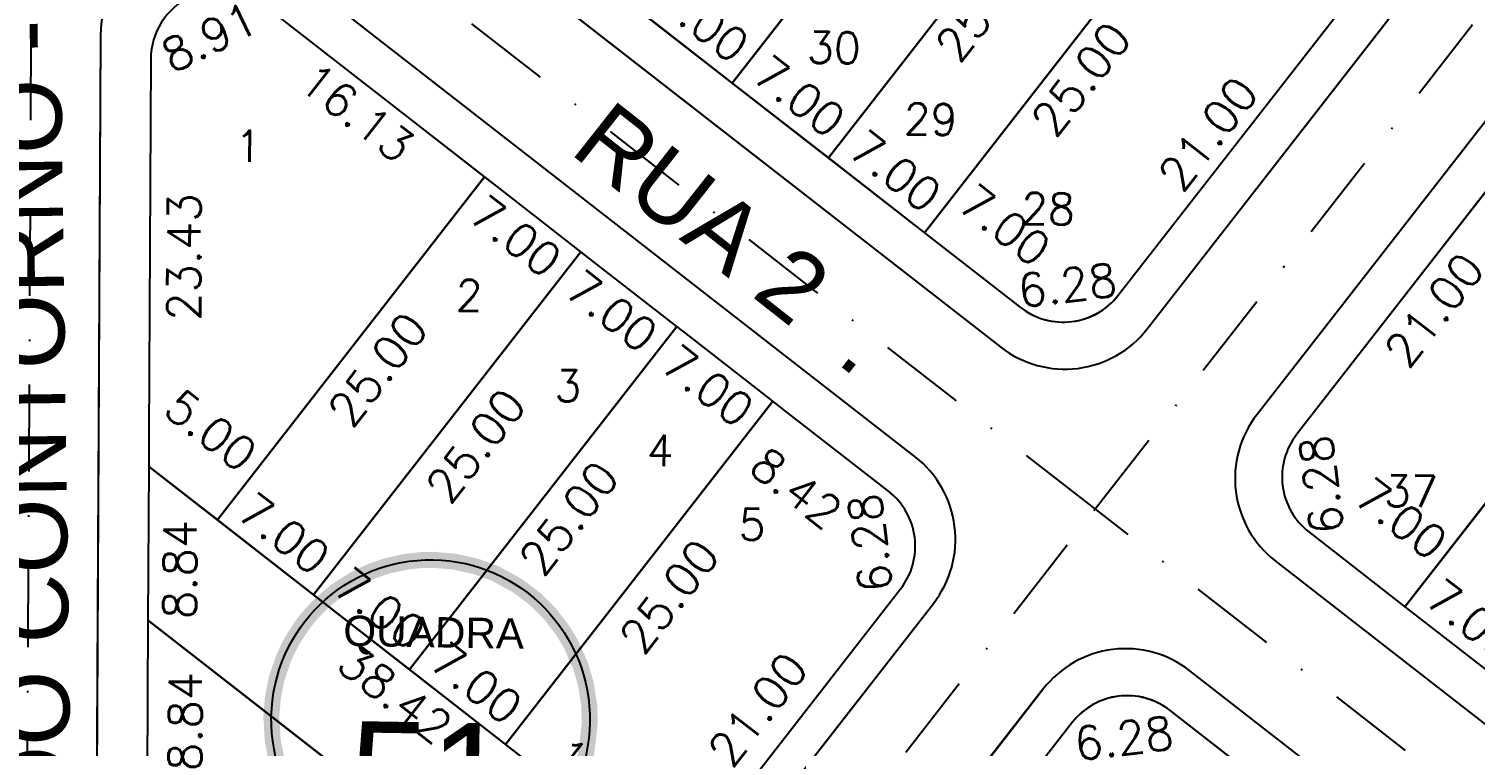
# Model space of a CAD drawing. Header units: millimetres. Extents: x -4430026 to 4783824, y 584 to 9593110.
# Drawn here: x 1871.9 to 1955, y 1178.9 to 1220.1 of the extents above; entities that cross this region are included whole.
import ezdxf
from ezdxf.enums import TextEntityAlignment as Align

# ---------------------------------------------------------------- set-up
doc = ezdxf.new("R2010")
doc.units = ezdxf.units.MM
doc.linetypes.add('CONTINUO', pattern=[0])
doc.linetypes.add('DASHDOT', pattern=[1, 0.5, -0.25, 0, -0.25])
for name, color, linetype in [('Calçada', 1, 'Continuous'), ('Cota', 8, 'Continuous'), ('Cota Curvas', 2, 'Continuous'), ('EIXO DAS VIAS', 252, 'DASHDOT'), ('Lotes', 2, 'Continuous'), ('Nomes de Ruas', 3, 'Continuous'), ('Numero de lotes', 5, 'Continuous'), ('númeraçãoquadras', 4, 'Continuous'), ('Área Verde Geral', 98, 'Continuous')]:
    doc.layers.add(name, color=color, linetype=linetype)
doc.styles.add('arcad1', font='romans.shx')
doc.styles.add('ARIAL', font='arial.ttf', dxfattribs={"height": 0.25})
doc.styles.add('ROMANS', font='romans.shx')
doc.styles.add('STYLE1', font='sanss___.ttf')
doc.dimstyles.new('BOLA100', dxfattribs={"dimscale": 0, "dimtxt": 1.9, "dimasz": 0.18, "dimexe": 0.18, "dimexo": 0.063, "dimgap": 0, "dimtad": 1, "dimzin": 4, "dimdsep": 46, "dimtxsty": 'ROMANS', "dimcen": 0.09, "dimse1": 1, "dimse2": 1, "dimsd1": 1, "dimsd2": 1, "dimclrt": 256, "dimaunit": 1, "dimadec": 4, "dimazin": 0, "dimtfac": 1.2, "dimtix": 1, "dimtmove": 2, "dimatfit": 3, "dimfxl": 1, "dimtvp": 2, "dimtolj": 1, "dimtzin": 4, "dimarcsym": 0})

# ---------------------------------------------------------------- blocks, each defined once
blk = doc.blocks.new('*D2656')
at = {"layer": 'DEFPOINTS', "color": 0}
for p in [(1931.829, 1180.272), (1933.745, 1178.78), (1918.927, 1163.703)]:
    blk.add_point(p, dxfattribs=at)
at = {"layer": 'Cota', "insert": (1926.544, 1171.079), "char_height": 1.9, "attachment_point": 5, "rotation": 52.09358, "style": 'ROMANS'}
blk.add_mtext('\\A1;21.00', dxfattribs=at)
blk = doc.blocks.new('*D2681')
at = {"layer": 'DEFPOINTS', "color": 0}
for p in [(1957.633, 1213.411), (1959.83, 1211.7), (1944.731, 1196.841)]:
    blk.add_point(p, dxfattribs=at)
at = {"layer": 'Cota', "insert": (1952.629, 1203.999), "char_height": 1.9, "attachment_point": 5, "rotation": 52.09358, "style": 'ROMANS'}
blk.add_mtext('\\A1;21.00', dxfattribs=at)
blk = doc.blocks.new('*D2682')
at = {"layer": 'DEFPOINTS', "color": 0}
for p in [(1966.312, 1206.652), (1968.433, 1205.001), (1950.952, 1186.927)]:
    blk.add_point(p, dxfattribs=at)
at = {"layer": 'Cota', "insert": (1960.004, 1195.722), "char_height": 1.9, "attachment_point": 5, "rotation": 52.09358, "style": 'ROMANS'}
blk.add_mtext('\\A1;25.00', dxfattribs=at)
blk = doc.blocks.new('*D2773')
at = {"layer": 'DEFPOINTS', "color": 0}
for p in [(1920.957, 1188.737), (1921.966, 1187.952), (1909.064, 1171.382)]:
    blk.add_point(p, dxfattribs=at)
at = {"layer": 'Cota', "insert": (1913.757, 1181.036), "char_height": 1.9, "attachment_point": 5, "rotation": 52.09358, "style": 'ROMANS'}
blk.add_mtext('\\A1;21.00', dxfattribs=at)
blk = doc.blocks.new('*D2774')
at = {"layer": 'DEFPOINTS', "color": 0}
for p in [(1914.628, 1198.735), (1917.098, 1196.811), (1899.268, 1179.01)]:
    blk.add_point(p, dxfattribs=at)
at = {"layer": 'Cota', "insert": (1908.669, 1187.532), "char_height": 1.9, "attachment_point": 5, "rotation": 52.09358, "style": 'ROMANS'}
blk.add_mtext('\\A1;25.00', dxfattribs=at)
blk = doc.blocks.new('*D2775')
at = {"layer": 'DEFPOINTS', "color": 0}
for p in [(1909.105, 1203.036), (1911.331, 1201.302), (1893.745, 1183.311)]:
    blk.add_point(p, dxfattribs=at)
at = {"layer": 'Cota', "insert": (1902.902, 1192.023), "char_height": 1.9, "attachment_point": 5, "rotation": 52.09358, "style": 'ROMANS'}
blk.add_mtext('\\A1;25.00', dxfattribs=at)
blk = doc.blocks.new('*D2776')
at = {"layer": 'DEFPOINTS', "color": 0}
for p in [(1903.581, 1207.337), (1905.976, 1205.472), (1888.222, 1187.611)]:
    blk.add_point(p, dxfattribs=at)
at = {"layer": 'Cota', "insert": (1897.547, 1196.193), "char_height": 1.9, "attachment_point": 5, "rotation": 52.09358, "style": 'ROMANS'}
blk.add_mtext('\\A1;25.00', dxfattribs=at)
blk = doc.blocks.new('*D2777')
at = {"layer": 'DEFPOINTS', "color": 0}
for p in [(1898.058, 1211.637), (1900.346, 1209.856), (1882.699, 1191.912)]:
    blk.add_point(p, dxfattribs=at)
at = {"layer": 'Cota', "insert": (1891.917, 1200.577), "char_height": 1.9, "attachment_point": 5, "rotation": 52.09358, "style": 'ROMANS'}
blk.add_mtext('\\A1;25.00', dxfattribs=at)
blk = doc.blocks.new('*D2799')
at = {"layer": 'DEFPOINTS', "color": 0}
for p in [(1946.834, 1221.819), (1947.375, 1221.397), (1934.474, 1204.828)]:
    blk.add_point(p, dxfattribs=at)
at = {"layer": 'Cota', "insert": (1939.634, 1214.118), "char_height": 1.9, "attachment_point": 5, "rotation": 52.09358, "style": 'ROMANS'}
blk.add_mtext('\\A1;21.00', dxfattribs=at)
blk = doc.blocks.new('*D2803')
at = {"layer": 'DEFPOINTS', "color": 0}
for p in [(1927.65, 1236.757), (1929.576, 1235.258), (1912.291, 1217.032)]:
    blk.add_point(p, dxfattribs=at)
at = {"layer": 'Cota', "insert": (1921.146, 1225.979), "char_height": 1.9, "attachment_point": 5, "rotation": 52.09358, "style": 'ROMANS'}
blk.add_mtext('\\A1;25.00', dxfattribs=at)
blk = doc.blocks.new('*D2804')
at = {"layer": 'DEFPOINTS', "color": 0}
for p in [(1933.173, 1232.457), (1935.255, 1230.836), (1917.814, 1212.731)]:
    blk.add_point(p, dxfattribs=at)
at = {"layer": 'Cota', "insert": (1926.826, 1221.556), "char_height": 1.9, "attachment_point": 5, "rotation": 52.09358, "style": 'ROMANS'}
blk.add_mtext('\\A1;25.00', dxfattribs=at)
blk = doc.blocks.new('*D2805')
at = {"layer": 'DEFPOINTS', "color": 0}
for p in [(1938.696, 1228.155), (1940.765, 1226.545), (1923.337, 1208.43)]:
    blk.add_point(p, dxfattribs=at)
at = {"layer": 'Cota', "insert": (1932.336, 1217.266), "char_height": 1.9, "attachment_point": 5, "rotation": 52.09358, "style": 'ROMANS'}
blk.add_mtext('\\A1;25.00', dxfattribs=at)
blk = doc.blocks.new('*D2923')
at = {"layer": 'DEFPOINTS', "color": 0}
for p in [(1885.332, 1221.547), (1898.058, 1211.637), (1896.492, 1209.625)]:
    blk.add_point(p, dxfattribs=at)
at = {"layer": 'Cota', "insert": (1890.712, 1215.329), "char_height": 1.9, "attachment_point": 5, "rotation": 322.09358, "style": 'ROMANS'}
blk.add_mtext('\\A1;16.13', dxfattribs=at)
blk = doc.blocks.new('*D2924')
at = {"layer": 'DEFPOINTS', "color": 0}
for p in [(1898.058, 1211.637), (1903.581, 1207.337), (1902.015, 1205.324)]:
    blk.add_point(p, dxfattribs=at)
at = {"layer": 'Cota', "insert": (1899.837, 1208.224), "char_height": 1.9, "attachment_point": 5, "rotation": 322.09358, "style": 'ROMANS'}
blk.add_mtext('\\A1;7.00', dxfattribs=at)
blk = doc.blocks.new('*D2925')
at = {"layer": 'DEFPOINTS', "color": 0}
for p in [(1903.581, 1207.337), (1909.105, 1203.036), (1907.538, 1201.024)]:
    blk.add_point(p, dxfattribs=at)
at = {"layer": 'Cota', "insert": (1905.36, 1203.924), "char_height": 1.9, "attachment_point": 5, "rotation": 322.09358, "style": 'ROMANS'}
blk.add_mtext('\\A1;7.00', dxfattribs=at)
blk = doc.blocks.new('*D2926')
at = {"layer": 'DEFPOINTS', "color": 0}
for p in [(1909.105, 1203.036), (1914.628, 1198.735), (1913.061, 1196.723)]:
    blk.add_point(p, dxfattribs=at)
at = {"layer": 'Cota', "insert": (1910.883, 1199.623), "char_height": 1.9, "attachment_point": 5, "rotation": 322.09358, "style": 'ROMANS'}
blk.add_mtext('\\A1;7.00', dxfattribs=at)
blk = doc.blocks.new('*D2961')
at = {"layer": 'DEFPOINTS', "color": 0}
for p in [(1878.754, 1194.984), (1882.699, 1191.912), (1883.182, 1192.532)]:
    blk.add_point(p, dxfattribs=at)
at = {"layer": 'Cota', "insert": (1882.325, 1197.062), "char_height": 1.9, "attachment_point": 5, "rotation": 322.09358, "style": 'ROMANS'}
blk.add_mtext('\\A1;5.00', dxfattribs=at)
blk = doc.blocks.new('*D2962')
at = {"layer": 'DEFPOINTS', "color": 0}
for p in [(1882.699, 1191.912), (1888.705, 1188.231), (1888.222, 1187.611)]:
    blk.add_point(p, dxfattribs=at)
at = {"layer": 'Cota', "insert": (1886.527, 1191.131), "char_height": 1.9, "attachment_point": 5, "rotation": 322.09358, "style": 'ROMANS'}
blk.add_mtext('\\A1;7.00', dxfattribs=at)
blk = doc.blocks.new('*D2963')
at = {"layer": 'DEFPOINTS', "color": 0}
for p in [(1888.222, 1187.611), (1894.228, 1183.93), (1893.745, 1183.311)]:
    blk.add_point(p, dxfattribs=at)
at = {"layer": 'Cota', "insert": (1892.05, 1186.83), "char_height": 1.9, "attachment_point": 5, "rotation": 322.09358, "style": 'ROMANS'}
blk.add_mtext('\\A1;7.00', dxfattribs=at)
blk = doc.blocks.new('*D2964')
at = {"layer": 'DEFPOINTS', "color": 0}
for p in [(1893.745, 1183.311), (1899.751, 1179.63), (1899.268, 1179.01)]:
    blk.add_point(p, dxfattribs=at)
at = {"layer": 'Cota', "insert": (1897.573, 1182.53), "char_height": 1.9, "attachment_point": 5, "rotation": 322.09358, "style": 'ROMANS'}
blk.add_mtext('\\A1;7.00', dxfattribs=at)
blk = doc.blocks.new('*D2965')
at = {"layer": 'DEFPOINTS', "color": 0}
for p in [(1899.268, 1179.01), (1909.547, 1172.002), (1909.064, 1171.382)]:
    blk.add_point(p, dxfattribs=at)
at = {"layer": 'Cota', "insert": (1905.233, 1176.565), "char_height": 1.9, "attachment_point": 5, "rotation": 322.09358, "style": 'ROMANS'}
blk.add_mtext('\\A1;12.42', dxfattribs=at)
blk = doc.blocks.new('*D2966')
at = {"layer": 'DEFPOINTS', "color": 0}
for p in [(1878.754, 1194.984), (1909.064, 1171.382), (1907.481, 1169.349)]:
    blk.add_point(p, dxfattribs=at)
at = {"layer": 'Cota', "insert": (1892.909, 1181.899), "char_height": 1.9, "attachment_point": 5, "rotation": 322.09358, "style": 'ROMANS'}
blk.add_mtext('\\A1;38.42', dxfattribs=at)
blk = doc.blocks.new('*D2967')
at = {"layer": 'DEFPOINTS', "color": 0}
for p in [(1878.708, 1186.147), (1904.764, 1165.859), (1903.156, 1163.795)]:
    blk.add_point(p, dxfattribs=at)
at = {"layer": 'Cota', "insert": (1890.712, 1174.689), "char_height": 1.9, "attachment_point": 5, "rotation": 322.09358, "style": 'ROMANS'}
blk.add_mtext('\\A1;33.02', dxfattribs=at)
blk = doc.blocks.new('*D2970')
at = {"layer": 'DEFPOINTS', "color": 0}
for p in [(1880.564, 1218.745), (1880.443, 1195.317), (1881.673, 1195.311)]:
    blk.add_point(p, dxfattribs=at)
at = {"layer": 'Cota', "insert": (1880.783, 1207.029), "char_height": 1.9, "attachment_point": 5, "rotation": 89.70531, "style": 'ROMANS'}
blk.add_mtext('\\A1;23.43', dxfattribs=at)
blk = doc.blocks.new('*D2971')
at = {"layer": 'DEFPOINTS', "color": 0}
for p in [(1878.754, 1194.984), (1878.708, 1186.147), (1879.938, 1186.141)]:
    blk.add_point(p, dxfattribs=at)
at = {"layer": 'Cota', "insert": (1880.548, 1189.071), "char_height": 1.9, "attachment_point": 5, "rotation": 89.70531, "style": 'ROMANS'}
blk.add_mtext('\\A1;8.84', dxfattribs=at)
blk = doc.blocks.new('*D2972')
at = {"layer": 'DEFPOINTS', "color": 0}
for p in [(1878.708, 1186.147), (1878.663, 1177.311), (1879.892, 1177.305)]:
    blk.add_point(p, dxfattribs=at)
at = {"layer": 'Cota', "insert": (1880.854, 1180.331), "char_height": 1.9, "attachment_point": 5, "rotation": 89.70531, "style": 'ROMANS'}
blk.add_mtext('\\A1;8.84', dxfattribs=at)
blk = doc.blocks.new('*D3902')
at = {"layer": 'DEFPOINTS', "color": 0}
for p in [(1950.952, 1186.927), (1951.452, 1187.569), (1956.476, 1182.626)]:
    blk.add_point(p, dxfattribs=at)
at = {"layer": 'Cota', "insert": (1954.797, 1186.168), "char_height": 1.9, "attachment_point": 5, "rotation": 322.09358, "style": 'ROMANS'}
blk.add_mtext('\\A1;7.00', dxfattribs=at)
blk = doc.blocks.new('*D3903')
at = {"layer": 'DEFPOINTS', "color": 0}
for p in [(1923.337, 1208.43), (1923.836, 1209.072), (1928.86, 1204.129)]:
    blk.add_point(p, dxfattribs=at)
at = {"layer": 'Cota', "insert": (1927.947, 1208.864), "char_height": 1.9, "attachment_point": 5, "rotation": 322.09358, "style": 'ROMANS'}
blk.add_mtext('\\A1;7.00', dxfattribs=at)
blk = doc.blocks.new('*D3904')
at = {"layer": 'DEFPOINTS', "color": 0}
for p in [(1917.814, 1212.731), (1918.313, 1213.372), (1923.337, 1208.43)]:
    blk.add_point(p, dxfattribs=at)
at = {"layer": 'Cota', "insert": (1921.659, 1211.972), "char_height": 1.9, "attachment_point": 5, "rotation": 322.09358, "style": 'ROMANS'}
blk.add_mtext('\\A1;7.00', dxfattribs=at)
blk = doc.blocks.new('*D3905')
at = {"layer": 'DEFPOINTS', "color": 0}
for p in [(1912.79, 1217.673), (1912.291, 1217.031), (1917.814, 1212.731)]:
    blk.add_point(p, dxfattribs=at)
at = {"layer": 'Cota', "insert": (1916.135, 1216.272), "char_height": 1.9, "attachment_point": 5, "rotation": 322.09358, "style": 'ROMANS'}
blk.add_mtext('\\A1;7.00', dxfattribs=at)
blk = doc.blocks.new('*D3906')
at = {"layer": 'DEFPOINTS', "color": 0}
for p in [(1907.267, 1221.974), (1906.768, 1221.332), (1912.291, 1217.031)]:
    blk.add_point(p, dxfattribs=at)
at = {"layer": 'Cota', "insert": (1910.612, 1220.573), "char_height": 1.9, "attachment_point": 5, "rotation": 322.09358, "style": 'ROMANS'}
blk.add_mtext('\\A1;7.00', dxfattribs=at)
blk = doc.blocks.new('*D7326')
at = {"layer": 'DEFPOINTS', "color": 0}
for p in [(1913.63, 1197.583), (1920.27, 1192.413), (1918.703, 1190.401)]:
    blk.add_point(p, dxfattribs=at)
at = {"layer": 'Cota', "insert": (1915.967, 1193.735), "char_height": 1.9, "attachment_point": 5, "rotation": 322.09358, "style": 'ROMANS'}
blk.add_mtext('\\A1;8.42', dxfattribs=at)
blk = doc.blocks.new('*D7366')
at = {"layer": 'DEFPOINTS', "color": 0}
for p in [(1946.884, 1192.752), (1947.384, 1193.394), (1952.407, 1188.451)]:
    blk.add_point(p, dxfattribs=at)
at = {"layer": 'Cota', "insert": (1950.729, 1191.993), "char_height": 1.9, "attachment_point": 5, "rotation": 322.09358, "style": 'ROMANS'}
blk.add_mtext('\\A1;7.00', dxfattribs=at)
blk = doc.blocks.new('NUM_quadra')
at = {"color": 6, "const_width": 0.02}
blk.add_lwpolyline([(-0.0134, 0.1996), (-0.034, 0.1971), (-0.0579, 0.1914), (-0.0779, 0.1842), (-0.0981, 0.1743), (-0.1208, 0.1594), (-0.1377, 0.145), (-0.1521, 0.1299), (-0.1625, 0.1166), (-0.1764, 0.0942), (-0.1852, 0.0754), (-0.1941, 0.0483), (-0.1985, 0.0243), (-0.2, 0), (-0.1977, -0.0299), (-0.1921, -0.0556), (-0.1839, -0.0786), (-0.1713, -0.1033), (-0.1546, -0.1269), (-0.1389, -0.1439), (-0.1219, -0.1586), (-0.1046, -0.1705), (-0.0831, -0.1819), (-0.0531, -0.1928), (-0.0302, -0.1977), (0, -0.2), (0.0309, -0.1976), (0.0677, -0.1882), (0.1069, -0.169), (0.124, -0.1569), (0.1407, -0.1421), (0.1614, -0.1181), (0.1737, -0.0992), (0.187, -0.071), (0.1962, -0.0386), (0.2, 0), (0.1989, 0.0205), (0.1943, 0.0473), (0.1871, 0.0707), (0.1741, 0.0984), (0.1635, 0.1151), (0.1472, 0.1354), (0.1285, 0.1533), (0.1063, 0.1694), (0.0782, 0.1841), (0.0533, 0.1928), (0.0267, 0.1982), (0, 0.2)], close=True, dxfattribs=at)
blk.add_circle((0, 0), 0.2)
at = {"color": 3, "insert": (-0.1114, 0.1285), "char_height": 0.038, "width": 0.2663, "attachment_point": 1, "style": 'STYLE1'}
blk.add_mtext('\\fArial|b0|i0|c0|p34;QUADRA', dxfattribs=at)
at = {"color": 3, "style": 'STYLE1'}
blk.add_attdef('00', text='', height=0.13, dxfattribs=at).set_placement((0, -0.1335), align=Align.CENTER)

msp = doc.modelspace()

# ---------------------------------------------------------------- hatches: boundary and pattern name
at = {"layer": 'Área Verde Geral'}
h = msp.add_hatch(dxfattribs=at)
h.set_pattern_fill('ANSI37', color=256, scale=0.3, angle=24.82082, style=0)
h.set_pattern_definition([(69.82082076, (-350710.31295, -9590084.73025), (-0.894034063135, 0.32857167248), []), (159.82082076, (-350710.31295, -9590084.73025), (-0.32857167248, -0.894034063135), [])])
edge = h.paths.add_edge_path()
edge.add_arc((1861.562, 1234.994), 4, 359.70531, 412.09358)
edge.add_line((1864.02, 1238.15), (1765.654, 1314.743))
edge.add_arc((1739.476, 1280.231), 43.318, 52.8195, 53.53387)
edge.add_arc((1741.08, 1283.174), 40, 52.09358, 52.87597, ccw=False)
edge.add_arc((1741.08, 1283.174), 40, 52.09358, 52.87597)
edge.add_arc((1739.476, 1280.231), 43.318, 53.53387, 69.28578)
edge.add_arc((1741.08, 1283.174), 40, 69.94368, 89.93581)
edge.add_arc((1741.601, 1286.125), 37.052, 90.70851, 90.7367, ccw=False)
edge.add_line((1741.143, 1323.174), (1697.985, 1323.396))
edge.add_line((1697.985, 1323.396), (1694.053, 1315.273))
edge.add_line((1694.053, 1315.273), (1807.75, 1178.603))
edge.add_line((1807.75, 1178.603), (1894.98, 896.706))
edge.add_line((1894.98, 896.706), (1950.571, 824.298))
edge.add_line((1950.571, 824.298), (2017.449, 783.626))
edge.add_line((2017.449, 783.626), (2115.572, 797.537))
edge.add_line((2115.572, 797.537), (2114.466, 803.658))
edge.add_arc((2002.777, 783.463), 113.5, 10.24925, 52.09372)
edge.add_line((2072.508, 873.016), (2072.508, 873.016))
edge.add_line((2072.508, 873.016), (1944.686, 972.546))
edge.add_arc((2071.554, 1135.477), 206.5, 185.8906, 232.09358, ccw=False)
edge.add_arc((2071.553, 1135.486), 206.5, 179.70531, 185.89309, ccw=False)
edge.add_line((1865.056, 1136.548), (1865.562, 1234.973))

# ---------------------------------------------------------------- linework, layer by layer
at = {"layer": 'Calçada', "lineweight": -3}
for p, q in [((2076.01, 1369.508), (1942.451, 1197.983)), ((2076.01, 1369.508), (1942.451, 1197.983)), ((1936.139, 1202.898), (2064.707, 1368.012)), ((1936.139, 1202.898), (2064.707, 1368.012)), ((1893.791, 1228.268), (1927.719, 1201.85)), ((1893.791, 1228.268), (1927.719, 1201.85)), ((1922.804, 1195.538), (1885.671, 1224.451)), ((1922.804, 1195.538), (1885.671, 1224.451)), ((1875.985, 1219.748), (1875.589, 1142.638)), ((1875.985, 1219.748), (1875.589, 1142.638)), ((1886.323, 1138.921), (1923.851, 1187.117)), ((1886.323, 1138.921), (1923.851, 1187.117)), ((1878.289, 1115.582), (1930.164, 1182.202)), ((1878.289, 1115.582), (1930.164, 1182.202))]:
    msp.add_line(p, q, dxfattribs=at)
for points in [[(2064.707, 1368.012, 0.539705), (2061.473, 1377.508, 0.025541), (2013.86, 1387.244, 0.271337), (2008.226, 1384.998), (1892.743, 1236.688, 0.414214), (1893.791, 1228.268), (1927.719, 1201.85, 0.414214), (1936.139, 1202.898)], [(2064.707, 1368.012, 0.539705), (2061.473, 1377.508, 0.025541), (2013.86, 1387.244, 0.271337), (2008.226, 1384.998), (1892.743, 1236.688, 0.414214), (1893.791, 1228.268), (1927.719, 1201.85, 0.414214), (1936.139, 1202.898)], [(2128.008, 1346.764, 0.494649), (2125.582, 1355.988, 0.024068), (2082.51, 1371.556, 0.311503), (2076.01, 1369.508), (1942.451, 1197.983, 0.414214), (1943.499, 1189.562), (1977.427, 1163.144, 0.414214), (1985.847, 1164.192)], [(2128.008, 1346.764, 0.494649), (2125.582, 1355.988, 0.024068), (2082.51, 1371.556, 0.311503), (2076.01, 1369.508), (1942.451, 1197.983, 0.414214), (1943.499, 1189.562), (1977.427, 1163.144, 0.414214), (1985.847, 1164.192)], [(1922.804, 1195.538), (1885.671, 1224.451, 0.622516), (1875.985, 1219.748), (1875.589, 1142.638, 0.715852), (1886.323, 1138.921), (1923.851, 1187.117, 0.414214)], [(1922.804, 1195.538), (1885.671, 1224.451, 0.622516), (1875.985, 1219.748), (1875.589, 1142.638, 0.715852), (1886.323, 1138.921), (1923.851, 1187.117, 0.414214)], [(1973.559, 1148.412, 0.414214), (1972.512, 1156.832), (1938.584, 1183.25, 0.414214), (1930.164, 1182.202), (1878.289, 1115.582, 0.199075), (1877.07, 1111.151, 0.071049), (1891.655, 1057.682, 0.569859), (1901.896, 1056.377)], [(1973.559, 1148.412, 0.414214), (1972.512, 1156.832), (1938.584, 1183.25, 0.414214), (1930.164, 1182.202), (1878.289, 1115.582, 0.199075), (1877.07, 1111.151, 0.071049), (1891.655, 1057.682, 0.569859), (1901.896, 1056.377)]]:
    msp.add_lwpolyline(points, format="xyb", close=True, dxfattribs=at)
at = {"layer": 'EIXO DAS VIAS', "ltscale": 10}
for p, q in [((1933.151, 1192.55, 103.708), (2077.061, 1377.367, 103.708)), ((1933.151, 1192.55, 103.708), (1883.443, 1231.256, 103.708)), ((1872.624, 1114.818, 103.708), (1933.151, 1192.55, 103.708)), ((1982.859, 1153.844, 103.708), (1933.151, 1192.55, 103.708))]:
    msp.add_line(p, q, dxfattribs=at)
at = {"layer": 'EIXO DAS VIAS', "ltscale": 10, "elevation": 103.708}
msp.add_lwpolyline([(1872.09, 1240.096), (1871.557, 1136.506)], dxfattribs=at)
at = {"layer": 'Lotes'}
for p, q in [((1912.291, 1217.032), (2035.172, 1374.843)), ((1895.721, 1229.933), (1928.86, 1204.129))]:
    msp.add_line(p, q, dxfattribs=at)
at = {"layer": 'Lotes', "linetype": 'CONTINUO', "lineweight": -3}
for p, q in [((1893.258, 1215.375), (1885.332, 1221.547)), ((1934.474, 1204.828), (1947.376, 1221.398)), ((1878.874, 1218.411), (1878.763, 1196.761)), ((1898.781, 1211.075), (1893.258, 1215.375)), ((1957.633, 1213.411), (1944.731, 1196.841)), ((1950.952, 1186.927), (1966.312, 1206.652)), ((1966.312, 1206.652), (1950.952, 1186.927)), ((1878.763, 1196.761), (1878.754, 1194.984)), ((1878.754, 1194.984), (1878.708, 1186.147)), ((1909.064, 1171.382), (1878.754, 1194.984)), ((1878.754, 1194.984), (1883.421, 1191.349)), ((1945.429, 1191.228), (1950.952, 1186.927)), ((1909.064, 1171.382), (1921.966, 1187.952)), ((1950.952, 1186.927), (1956.476, 1182.626)), ((1878.708, 1186.147), (1878.663, 1177.311)), ((1878.708, 1186.147), (1904.764, 1165.859)), ((1904.764, 1165.859), (1878.708, 1186.147)), ((1931.829, 1180.272), (1918.927, 1163.703)), ((1942.966, 1176.67), (1937.442, 1180.97))]:
    msp.add_line(p, q, dxfattribs=at)
at = {"layer": 'Lotes', "lineweight": -3}
for p, q in [((1898.058, 1211.637), (1882.699, 1191.912)), ((1903.581, 1207.337), (1888.222, 1187.611)), ((1966.312, 1206.652), (1950.952, 1186.927)), ((1909.105, 1203.036), (1893.745, 1183.311)), ((1914.628, 1198.735), (1899.268, 1179.01)), ((1909.064, 1171.382), (1878.754, 1194.984)), ((1904.764, 1165.859), (1878.708, 1186.147))]:
    msp.add_line(p, q, dxfattribs=at)
at = {"layer": 'Lotes'}
for points in [[(1922.127, 1241.057), (1906.768, 1221.332), (1912.291, 1217.031), (1927.65, 1236.757)], [(1927.65, 1236.757), (1912.291, 1217.031), (1917.814, 1212.731), (1933.173, 1232.456)], [(1933.173, 1232.456), (1917.814, 1212.731), (1923.337, 1208.43), (1938.696, 1228.155)], [(1898.781, 1211.075), (1898.058, 1211.637), (1882.699, 1191.912), (1888.222, 1187.611), (1903.581, 1207.337)], [(1904.304, 1206.774), (1903.581, 1207.337), (1888.222, 1187.611), (1893.745, 1183.311), (1909.105, 1203.036)], [(1966.312, 1206.652), (1950.952, 1186.927), (1956.476, 1182.626), (1971.835, 1202.352)], [(1909.827, 1202.474), (1909.105, 1203.036), (1893.745, 1183.311), (1899.268, 1179.01), (1914.628, 1198.735)], [(1878.754, 1194.984), (1878.708, 1186.147), (1904.764, 1165.859), (1909.064, 1171.382)], [(1878.708, 1186.147), (1878.663, 1177.311), (1900.463, 1160.336), (1904.764, 1165.859)]]:
    msp.add_lwpolyline(points, close=True, dxfattribs=at)
for points in [[(1938.696, 1228.155), (1923.337, 1208.43), (1928.86, 1204.129, 0.414214), (1934.474, 1204.828), (1947.375, 1221.397)], [(1893.258, 1215.375), (1885.332, 1221.547, 0.622516), (1878.874, 1218.411), (1878.763, 1196.761), (1878.754, 1194.984), (1882.699, 1191.912), (1898.058, 1211.637)], [(1957.633, 1213.411), (1944.731, 1196.841, 0.414214), (1945.429, 1191.228), (1950.952, 1186.927), (1966.312, 1206.652)], [(1915.35, 1198.173), (1914.628, 1198.735), (1899.268, 1179.01), (1909.064, 1171.382), (1921.966, 1187.952, 0.414214), (1921.268, 1193.565)], [(1937.442, 1180.97, 0.414214), (1931.829, 1180.272), (1918.927, 1163.703), (1927.606, 1156.944), (1942.966, 1176.67)]]:
    msp.add_lwpolyline(points, format="xyb", close=True, dxfattribs=at)
at = {"layer": 'Lotes', "linetype": 'CONTINUO', "lineweight": -3}
for centre, start, end in [((1882.874, 1218.391), 52.09358, 179.70531), ((1947.887, 1194.384), 142.09358, 232.09358), ((1918.81, 1190.409), 322.09358, 52.09358), ((1934.985, 1177.814), 52.09358, 142.09358)]:
    msp.add_arc(centre, 4, start, end, dxfattribs=at)
at = {"layer": 'Lotes', "lineweight": -3}
msp.add_arc((1931.317, 1207.286), 4, 232.09358, 322.09358, dxfattribs=at)

# ---------------------------------------------------------------- block references
at = {"layer": 'númeraçãoquadras', "linetype": 'ByBlock', "extrusion": (0.084411, -0.001453, 0.99643)}
ref = msp.add_blockref('NUM_quadra', (1212.876, -1858.847, 262.318), dxfattribs=dict(at, xscale=45.93175888075766, yscale=45.93175888024863, zscale=45.93175853019476, rotation=270.0385460294471))
ref.add_attrib('00', '51', dxfattribs={"layer": '0', "color": 3, "extrusion": (0.084411, -0.001453, 0.99643), "height": 5.9711, "rotation": 270.03855, "style": 'STYLE1'}).set_placement((1206.746, -1858.851, 262.318), align=Align.CENTER)

# ---------------------------------------------------------------- texts
at = {"layer": 'Cota Curvas', "char_height": 1.9, "attachment_point": 5, "style": 'ROMANS'}
for s, insert, rotation in [('\\A1;8.91', (1882.251, 1219.674, -51.854), 25.89944), ('\\A1;6.28', (1931.551, 1205.411, -51.854), 7.09358), ('\\A1;6.28', (1946.138, 1193.935, -51.854), 97.09358), ('\\A1;6.28', (1920.212, 1190.584, -51.854), 97.09358), ('\\A1;6.28', (1934.792, 1179.368, -51.854), 7.09358)]:
    msp.add_mtext(s, dxfattribs=dict(at, insert=insert, rotation=rotation))
at = {"layer": 'Nomes de Ruas', "extrusion": (-0.018393, -0.084669, 0.996239), "style": 'ARIAL'}
msp.add_text('RUA DO CONTORNO - .', height=4, rotation=102.96746, dxfattribs=at).set_placement((1576.196, 1556.898, -136.951), align=Align.MIDDLE_CENTER)
at = {"layer": 'Nomes de Ruas', "extrusion": (-0.054299, 0.067518, 0.996239), "style": 'ARIAL'}
msp.add_text('RUA 2  .', height=4, rotation=102.96746, dxfattribs=at).set_placement((-2247.365, 256.12, -21.691), align=Align.MIDDLE_CENTER)
at = {"layer": 'Numero de lotes', "style": 'arcad1'}
for s, p in [('30', (1918.134, 1219.067, 103.708)), ('29', (1923.691, 1214.952, 103.708)), ('1', (1884.48, 1213.403, 103.708)), ('28', (1930.437, 1209.804, 103.708)), ('2', (1897.172, 1204.82, 103.708)), ('3', (1902.848, 1199.626, 103.708)), ('4', (1908.149, 1195.912, 103.708)), ('37', (1951.298, 1193.574, 103.708)), ('5', (1913.44, 1191.663, 103.708))]:
    msp.add_text(s, height=1.8, rotation=358.97539, dxfattribs=at).set_placement(p, align=Align.MIDDLE_CENTER)

# ---------------------------------------------------------------- dimensions: what is measured, and where the dimension line sits
at = {"layer": 'Cota'}
for p1, p2, distance, picture, middle in [((1912.291, 1217.032), (1927.65, 1236.757), -2.44, '*D2803', (1921.146, 1225.979)), ((1917.814, 1212.731), (1933.173, 1232.457), -2.638, '*D2804', (1926.826, 1221.556)), ((1923.337, 1208.43), (1938.696, 1228.155), -2.622, '*D2805', (1932.336, 1217.266)), ((1934.474, 1204.828), (1947.375, 1221.397), 0.686, '*D2799', (1939.634, 1214.118)), ((1885.332, 1221.547), (1898.058, 1211.637), -2.55, '*D2923', (1890.712, 1215.329)), ((1880.564, 1218.745), (1880.443, 1195.317), 1.229, '*D2970', (1880.783, 1207.029)), ((1944.731, 1196.841), (1957.633, 1213.411), -2.785, '*D2681', (1952.629, 1203.999)), ((1882.699, 1191.912), (1898.058, 1211.637), -2.9, '*D2777', (1891.917, 1200.577)), ((1888.222, 1187.611), (1903.581, 1207.337), -3.035, '*D2776', (1897.547, 1196.193)), ((1950.952, 1186.927), (1966.312, 1206.652), -2.688, '*D2682', (1960.004, 1195.722)), ((1893.745, 1183.311), (1909.105, 1203.036), -2.822, '*D2775', (1902.902, 1192.023)), ((1899.268, 1179.01), (1914.628, 1198.735), -3.132, '*D2774', (1908.669, 1187.532)), ((1878.754, 1194.984), (1909.064, 1171.382), -2.577, '*D2966', (1892.909, 1181.899)), ((1878.708, 1186.147), (1904.764, 1165.859), -2.616, '*D2967', (1890.712, 1174.689))]:
    dim = msp.add_aligned_dim(p1=p1, p2=p2, distance=distance, dimstyle='BOLA100', override={"dimscale": 1}, dxfattribs=at)
    dim.commit()
    dim.dimension.update_dxf_attribs({"geometry": picture, "text_midpoint": middle})
for base, p1, p2, angle, picture, middle in [((1907.267, 1221.974), (1912.291, 1217.031), (1906.768, 1221.332), 322.09358, '*D3906', (1910.612, 1220.573)), ((1912.79, 1217.673), (1917.814, 1212.731), (1912.291, 1217.031), 322.09358, '*D3905', (1916.135, 1216.272)), ((1918.313, 1213.372), (1923.337, 1208.43), (1917.814, 1212.731), 322.09358, '*D3904', (1921.659, 1211.972)), ((1902.015, 1205.324), (1898.058, 1211.637), (1903.581, 1207.337), 142.09358, '*D2924', (1899.837, 1208.224)), ((1907.538, 1201.024), (1903.581, 1207.337), (1909.105, 1203.036), 142.09358, '*D2925', (1905.36, 1203.924)), ((1913.061, 1196.723), (1909.105, 1203.036), (1914.628, 1198.735), 142.09358, '*D2926', (1910.883, 1199.623)), ((1918.703, 1190.401, -51.854), (1913.63, 1197.583, -51.854), (1920.27, 1192.413, -51.854), 142.09358, '*D7326', (1915.967, 1193.735, -51.854)), ((1947.384, 1193.394, -51.854), (1952.407, 1188.451, -51.854), (1946.884, 1192.752, -51.854), 322.09358, '*D7366', (1950.729, 1191.993, -51.854)), ((1888.705, 1188.231), (1882.699, 1191.912), (1888.222, 1187.611), 142.09358, '*D2962', (1886.527, 1191.131)), ((1894.228, 1183.93), (1888.222, 1187.611), (1893.745, 1183.311), 142.09358, '*D2963', (1892.05, 1186.83)), ((1920.957, 1188.737), (1909.064, 1171.382), (1921.966, 1187.952), 232.09358, '*D2773', (1913.757, 1181.036)), ((1951.452, 1187.569), (1956.476, 1182.626), (1950.952, 1186.927), 322.09358, '*D3902', (1954.797, 1186.168)), ((1899.751, 1179.63), (1893.745, 1183.311), (1899.268, 1179.01), 142.09358, '*D2964', (1897.573, 1182.53)), ((1933.745, 1178.78), (1918.927, 1163.703), (1931.829, 1180.272), 232.09358, '*D2656', (1926.544, 1171.079)), ((1909.547, 1172.002), (1899.268, 1179.01), (1909.064, 1171.382), 142.09358, '*D2965', (1905.233, 1176.565))]:
    dim = msp.add_linear_dim(base=base, p1=p1, p2=p2, angle=angle, dimstyle='BOLA100', override={"dimscale": 1}, dxfattribs=at)
    dim.commit()
    dim.dimension.update_dxf_attribs({"geometry": picture, "text_midpoint": middle})
for base, p1, p2, angle, picture, middle, dimtype in [((1923.836, 1209.072), (1928.86, 1204.129), (1923.337, 1208.43), 322.09358, '*D3903', (1927.947, 1208.864), 160), ((1883.182, 1192.532), (1878.754, 1194.984), (1882.699, 1191.912), 322.09358, '*D2961', (1882.325, 1197.062), 161), ((1879.938, 1186.141), (1878.754, 1194.984), (1878.708, 1186.147), 89.70531, '*D2971', (1880.548, 1189.071), 160), ((1879.892, 1177.305), (1878.708, 1186.147), (1878.663, 1177.311), 89.70531, '*D2972', (1880.854, 1180.331), 160)]:
    dim = msp.add_linear_dim(base=base, p1=p1, p2=p2, angle=angle, dimstyle='BOLA100', override={"dimscale": 1}, dxfattribs=at)
    dim.commit()
    dim.dimension.update_dxf_attribs({"geometry": picture, "text_midpoint": middle, "dimtype": dimtype})

doc.saveas('drawing.dxf')
